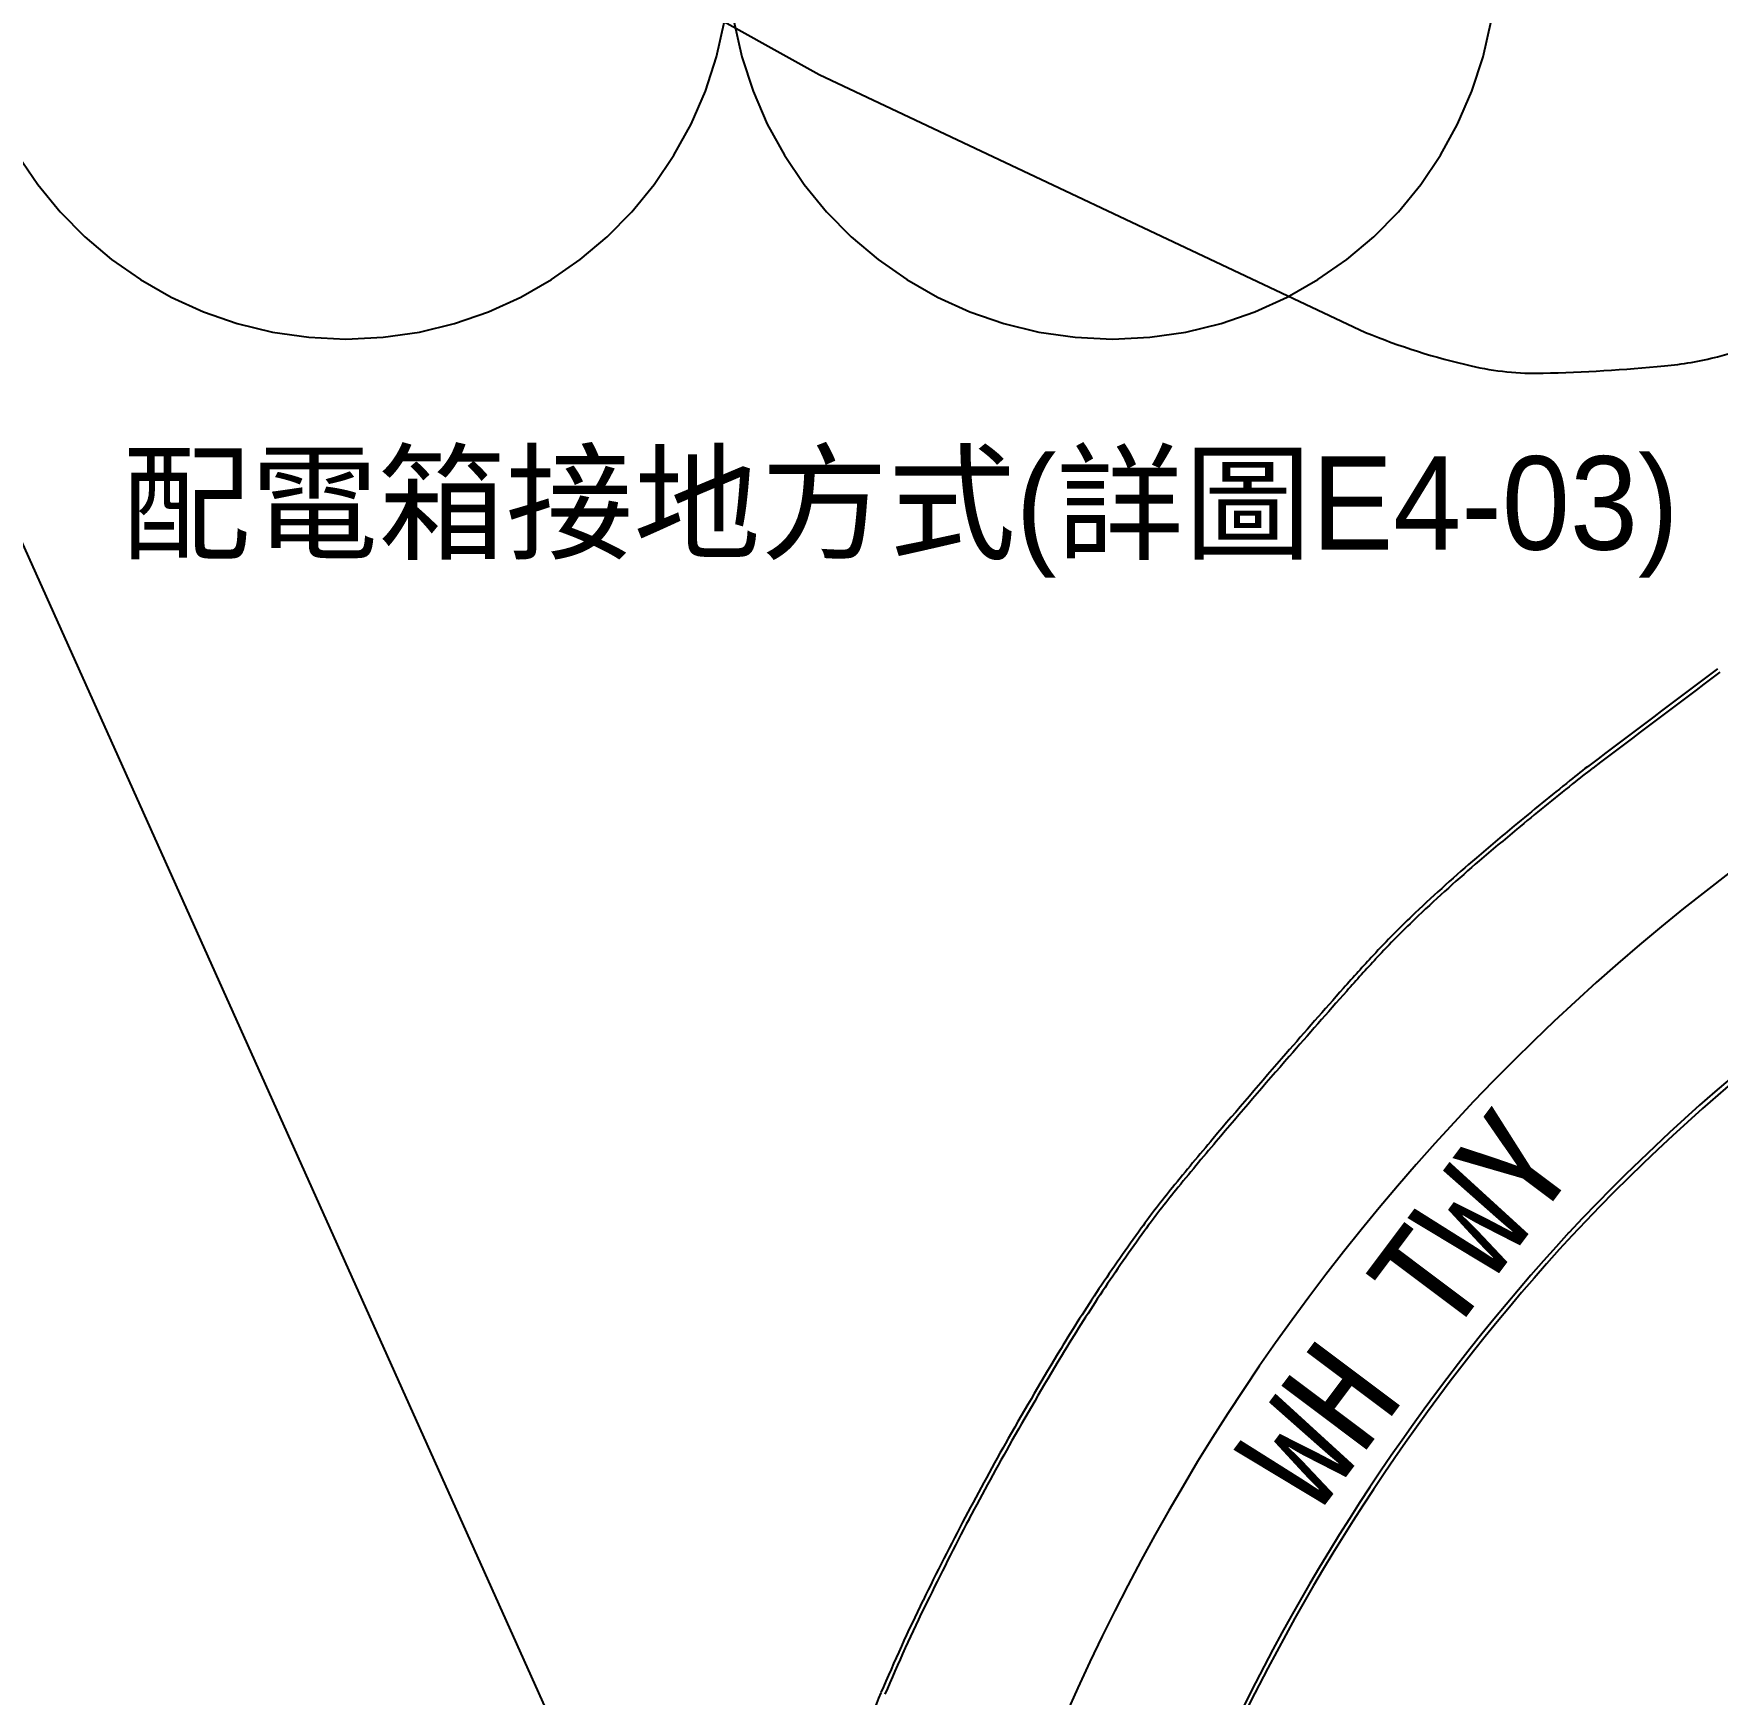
# Model space of a CAD drawing. Header units: millimetres. Extents: x 1358 to 1865, y 706 to 1003.
# Drawn here: x 1484.89 to 1513.84, y 917.17 to 945.73 of the extents above; entities that cross this region are included whole.
import ezdxf
from ezdxf.enums import TextEntityAlignment as Align

# ---------------------------------------------------------------- set-up
doc = ezdxf.new("R2010")
doc.units = ezdxf.units.MM
doc.linetypes.add('HIDDEN', pattern=[9.525, 6.35, -3.175])
for name, color, linetype in [('建築', 7, 'Continuous'), ('文字', 6, 'Continuous'), ('既設管線', 1, 'HIDDEN')]:
    doc.layers.add(name, color=color, linetype=linetype)
doc.styles.add('新細明體', font='')
doc.styles.add('細明體', font='')
doc.styles.get('新細明體').set_extended_font_data('新細明體')
doc.styles.get('細明體').set_extended_font_data('細明體')

msp = doc.modelspace()

# ---------------------------------------------------------------- linework, layer by layer
at = {"elevation": -0.191, "flags": 128}
msp.add_lwpolyline([(1485.52, 952.192), (1498.397, 945.025), (1507.788, 940.593, 0.040795), (1509.604, 940.016, 0.062676), (1510.841, 939.891, 0.017391), (1512.931, 940.015, 0.039403), (1513.842, 940.174, 0.034603), (1515.098, 940.591, 0.034107), (1516.301, 941.185, 0.04563), (1517.507, 942.041, 0.039394), (1518.715, 943.254, 0.043498), (1519.52, 944.387, 0.036937), (1520.242, 945.855, 0.05638)], format="xyb", dxfattribs=at)
at = {"layer": '建築', "ltscale": 1000}
for centre, radius, start, end in [((1882.359, 444.469, -0.309), 613.385, 126.927211, 127.183225), ((1882.359, 444.469, -0.309), 613.312, 126.927211, 127.183225), ((1536.228, 902.086, -0.309), 36.682, 120.2545, 169.4102), ((1521.242, 920.512, -0.309), 15.872, 127.1832, 128.7739), ((1568.581, 861.579, -0.309), 91.463, 128.77389, 129.5481), ((1521.242, 920.512, -0.309), 15.799, 127.1832, 128.7739), ((1568.581, 861.579, -0.309), 91.39, 128.77389, 129.5481), ((1537.759, 898.906, -0.309), 43.055, 129.5481, 130.6764), ((1537.759, 898.906, -0.309), 42.982, 129.5481, 130.6764), ((1535.974, 902.004, -0.309), 33.816, 117.9776, 136.9028), ((1535.974, 902.004, -0.309), 33.742, 117.9776, 136.9028), ((1528.722, 909.421, -0.309), 29.191, 130.6764, 133.4578), ((1528.722, 909.421, -0.309), 29.118, 130.6764, 133.4578), ((1519.239, 919.429, -0.309), 15.404, 133.4578, 137.286), ((1519.239, 919.429, -0.309), 15.331, 133.4578, 137.286), ((1535.953, 903.998, -0.309), 38.153, 137.286, 138.4264), ((1535.953, 903.998, -0.309), 38.079, 137.286, 138.4264), ((1618.582, 830.704, -0.309), 148.604, 138.42641, 139.00436), ((1618.582, 830.704, -0.309), 148.53, 138.42641, 139.00436), ((1628.192, 822.352, -0.309), 161.336, 139.00436, 139.68818), ((1628.192, 822.352, -0.309), 161.263, 139.00436, 139.68818), ((1544.731, 893.162, -0.309), 51.883, 139.6882, 140.8939), ((1544.731, 893.162, -0.309), 51.81, 139.6882, 140.8939), ((1516.796, 915.869, -0.309), 15.884, 140.8939, 144.0872), ((1516.796, 915.869, -0.309), 15.811, 140.8939, 144.0872), ((1537.24, 901.298, -0.309), 35.224, 137.4612, 171.4198), ((1537.24, 901.298, -0.309), 35.151, 137.4612, 171.4198), ((1530.373, 906.036, -0.309), 32.648, 144.0872, 146.3151), ((1530.373, 906.036, -0.309), 32.575, 144.0872, 146.3151), ((1526.841, 908.39, -0.309), 28.403, 146.3151, 148.7682), ((1526.841, 908.39, -0.309), 28.33, 146.3151, 148.7682), ((1555.347, 891.105, -0.309), 61.74, 148.7682, 150.43224), ((1555.347, 891.105, -0.309), 61.667, 148.7682, 150.43224), ((1544.237, 897.408, -0.309), 48.967, 150.4322, 152.2359), ((1544.237, 897.408, -0.309), 48.894, 150.4322, 152.2359), ((1547.868, 895.497, -0.309), 53.07, 152.2359, 153.9684), ((1547.868, 895.497, -0.309), 52.996, 152.2359, 153.9684), ((1528.945, 904.739, -0.309), 32.011, 153.9684, 157.0889), ((1528.945, 904.739, -0.309), 31.938, 153.9684, 157.0889), ((1525.288, 906.284, -0.309), 28.041, 157.0889, 160.423)]:
    msp.add_arc(centre, radius, start, end, dxfattribs=at)
at = {"layer": '既設管線', "ltscale": 1000}
msp.add_line((1477.57, 952.83), (1516.334, 866.529), dxfattribs=at)
msp.add_lwpolyline([(1483.673, 971.576, 0.976833), (1483.673, 959.079, 0.976833), (1483.673, 946.581, 0.926453), (1496.85, 946.581, 0.926453), (1510.027, 946.581, 0.976833), (1510.027, 959.079, 0.976833), (1510.027, 971.576, 0.926453), (1496.85, 971.576, 0.926453), (1483.673, 971.576, 0.926453)], format="xyb", dxfattribs=at)

# ---------------------------------------------------------------- texts
at = {"layer": '建築', "ltscale": 1000, "style": '細明體'}
msp.add_text('WH TWY', height=1.8312, rotation=53.1009, dxfattribs=at).set_placement((1508.483, 923.804, 0.302), align=Align.MIDDLE_CENTER)
at = {"layer": '文字', "style": '新細明體'}
msp.add_text('配電箱接地方式(詳圖E4-03)', height=1.60727, dxfattribs=at).set_placement((1486.431, 936.856))

doc.saveas('drawing.dxf')
